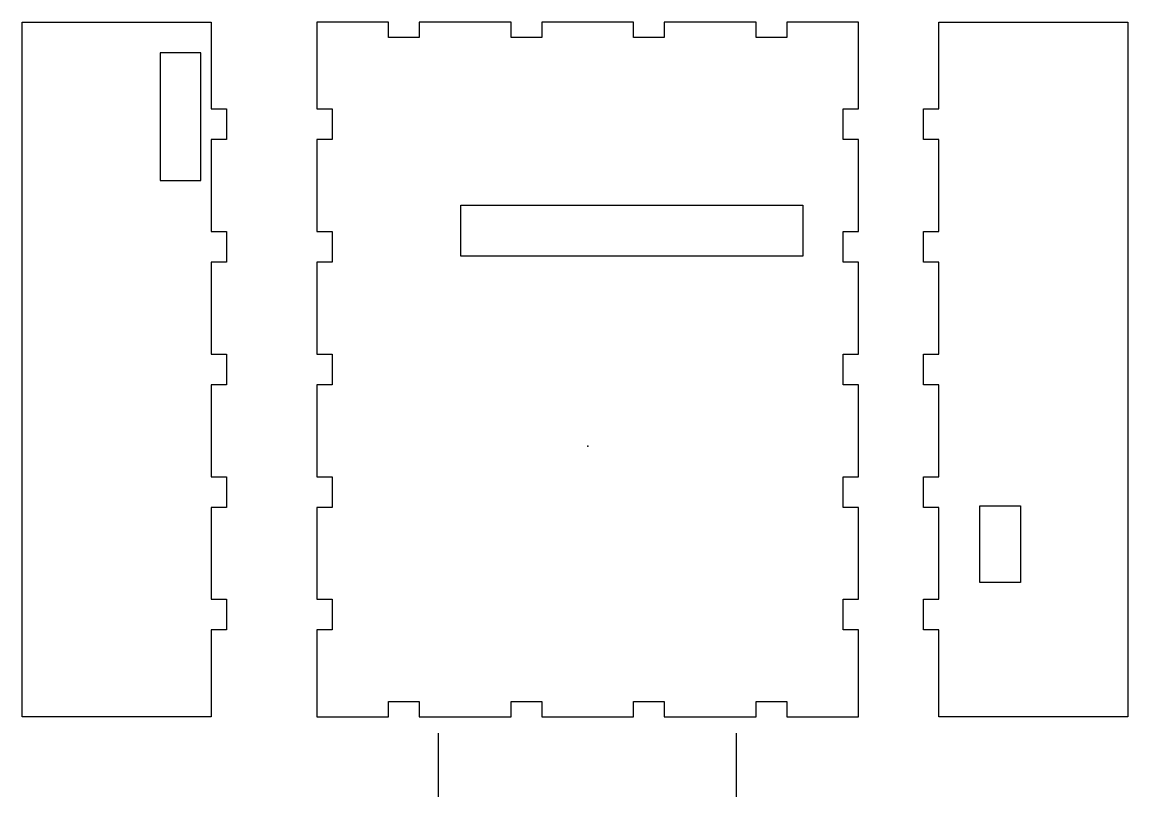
# Model space of a CAD drawing. Header units: millimetres. Extents: x -111 to 106, y -69 to 83.
import ezdxf

# ---------------------------------------------------------------- set-up
doc = ezdxf.new("R2010")
doc.units = ezdxf.units.MM
doc.layers.get('0').update_dxf_attribs({"linetype": 'CONTINUOUS'})

msp = doc.modelspace()

# ---------------------------------------------------------------- linework, layer by layer
for p, q in [((68.76, 83), (105.76, 83)), ((105.76, 83), (105.76, -53)), ((105.76, -53), (68.76, -53)), ((-29.2, -68.68), (-29.2, -56.18)), ((29.05, -56.18), (29.05, -68.68))]:
    msp.add_line(p, q)
for points in [[(-70.73, -12), (-73.73, -12), (-73.73, -30), (-70.73, -30), (-70.73, -36), (-73.73, -36), (-73.73, -53), (-110.73, -53), (-110.73, 83), (-73.73, 83), (-73.73, 66), (-70.73, 66), (-70.73, 60), (-73.73, 60), (-73.73, 42), (-70.73, 42), (-70.73, 36), (-73.73, 36), (-73.73, 18), (-70.73, 18), (-70.73, 12), (-73.73, 12), (-73.73, -6), (-70.73, -6)], [(-39, -53), (-39, -50), (-33, -50), (-33, -53), (-15, -53), (-15, -50), (-9, -50), (-9, -53), (9, -53), (9, -50), (15, -50), (15, -53), (33, -53), (33, -50), (39, -50), (39, -53), (53, -53), (53, -50), (53, -36), (50, -36), (50, -30), (53, -30), (53, -12), (50, -12), (50, -6), (53, -6), (53, 12), (50, 12), (50, 18), (53, 18), (53, 36), (50, 36), (50, 42), (53, 42), (53, 60), (50, 60), (50, 66), (53, 66), (53, 80), (53, 83), (39, 83), (39, 80), (33, 80), (33, 83), (15, 83), (15, 80), (9, 80), (9, 83), (-9, 83), (-9, 80), (-15, 80), (-15, 83), (-33, 83), (-33, 80), (-39, 80), (-39, 83), (-53, 83), (-53, 80), (-53, 66), (-50, 66), (-50, 60), (-53, 60), (-53, 42), (-50, 42), (-50, 36), (-53, 36), (-53, 18), (-50, 18), (-50, 12), (-53, 12), (-53, -6), (-50, -6), (-50, -12), (-53, -12), (-53, -30), (-50, -30), (-50, -36), (-53, -36), (-53, -50), (-53, -53)], [(68.76, 83), (105.76, 83), (105.76, -53), (68.76, -53), (68.76, -36), (65.76, -36), (65.76, -30), (68.76, -30), (68.76, -12), (65.76, -12), (65.76, -6), (68.76, -6), (68.76, 12), (65.76, 12), (65.76, 18), (68.76, 18), (68.76, 36), (65.76, 36), (65.76, 42), (68.76, 42), (68.76, 60), (65.76, 60), (65.76, 66), (68.76, 66)], [(-75.73, 77), (-83.73, 77), (-83.73, 52), (-75.73, 52)], [(-24.86, 47.18), (42.14, 47.18), (42.14, 37.18), (-24.86, 37.18)], [(76.76, -11.72), (84.76, -11.72), (84.76, -26.72), (76.76, -26.72)]]:
    msp.add_lwpolyline(points, close=True)
msp.add_point((0, 0))

doc.saveas('drawing.dxf')
